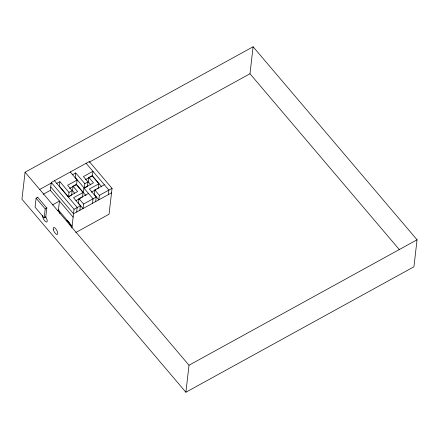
<?xml version="1.0" encoding="UTF-8"?>
<svg xmlns="http://www.w3.org/2000/svg" width="439" height="439" viewBox="0 0 439 439"><rect width="100%" height="100%" fill="white"/><g stroke="black" fill="none" stroke-linecap="round" stroke-linejoin="round"><path stroke-width="0.66" d="M25.072 172.22L21.95 199.213L185.889 392.23L413.928 266.78L417.05 239.787L253.111 46.77L25.072 172.22L189.011 365.237L185.889 392.23M37.891 197.193L36.108 198.17L35.071 207.17L44.174 217.892L45.958 216.915M44.174 217.892L45.217 208.893L36.108 198.17M45.76 217.025L46.803 208.026L37.694 197.303M73.132 217.14L50.364 190.334L51.275 182.459L89.282 161.552L112.049 188.358L109.059 214.227L75.799 232.522M56.719 183.398L59.885 181.653L59.364 186.152L68.473 196.875L71.113 195.426M72.089 226.14L58.431 210.051L59.468 201.057L52.345 204.975M68.473 196.875L68.994 192.375L59.885 181.653M71.639 195.136L72.161 190.636L67.606 185.274L77.11 180.045L70.278 172.006M75.996 200.607L82.527 197.012L83.048 192.512L76.216 184.468L73.05 186.213L72.528 190.713L74.597 193.149M72.556 174.684L75.722 172.944L75.201 177.444L84.31 188.166L86.949 186.712M77.11 180.045L76.589 184.545L69.461 188.468M71.87 228.066L74.043 209.266L51.275 182.459M76.688 212.021L77.209 207.521L54.441 180.714M78.993 198.675L78.471 203.175L83.026 208.536L83.542 204.036L78.993 198.675L88.491 193.451M79.854 210.281L80.375 205.781L73.549 197.737L83.048 192.512M83.415 192.589L83.937 188.09L93.441 182.86L88.887 177.499L92.053 175.759L98.885 183.798L98.363 188.298L97.178 188.951M84.31 188.166L84.831 183.667L75.722 172.944M87.476 186.421L87.998 181.922L83.443 176.56L92.942 171.336L92.42 175.836L85.298 179.754M88.887 177.499L88.365 181.998L90.851 184.923M92.525 203.312L93.046 198.812L83.937 188.09M94.824 189.966L94.308 194.466L98.857 199.827L99.379 195.328L94.824 189.966L104.328 184.737M95.691 201.567L96.212 197.067L89.38 189.028L98.885 183.798M108.362 194.598L108.883 190.098L86.115 163.292M399.303 249.566L249.989 73.763L253.111 46.77M39.351 189.637L51.358 183.036M89.161 162.238L249.989 73.763M43.236 194.252L50.364 190.334M68.994 192.375L72.161 190.636M84.831 183.667L87.998 181.922M45.217 208.893L47 207.916M68.1 196.798L77.604 191.574L73.05 186.213M57.24 210.709L58.431 210.051M91.235 192.222L95.987 189.604M74.043 209.266L80.375 205.781M83.542 204.036L96.212 197.067M99.379 195.328L112.049 188.358M111.528 192.858L73.522 213.766L50.754 186.959M189.011 365.237L417.05 239.787M92.163 175.523L101.793 186.866M76.413 184.342L86.022 195.651M45.755 217.064A3.907 1.487 61.2 0 1 47.044 221.717A3.907 1.487 61.2 0 1 44.076 220.027A3.907 1.487 61.2 0 1 42.781 215.373M58.425 210.094A3.907 1.487 61.2 0 1 59.852 213.584M66.289 220.548A3.907 1.487 61.2 0 1 68.687 222.112A3.907 1.487 61.2 0 1 70.399 226.003M53.36 229.767A3.907 1.487 61.2 0 0 57.306 234.41A3.907 1.487 61.2 0 0 55.72 228.714A3.907 1.487 61.2 0 0 53.36 229.767"/></g></svg>
